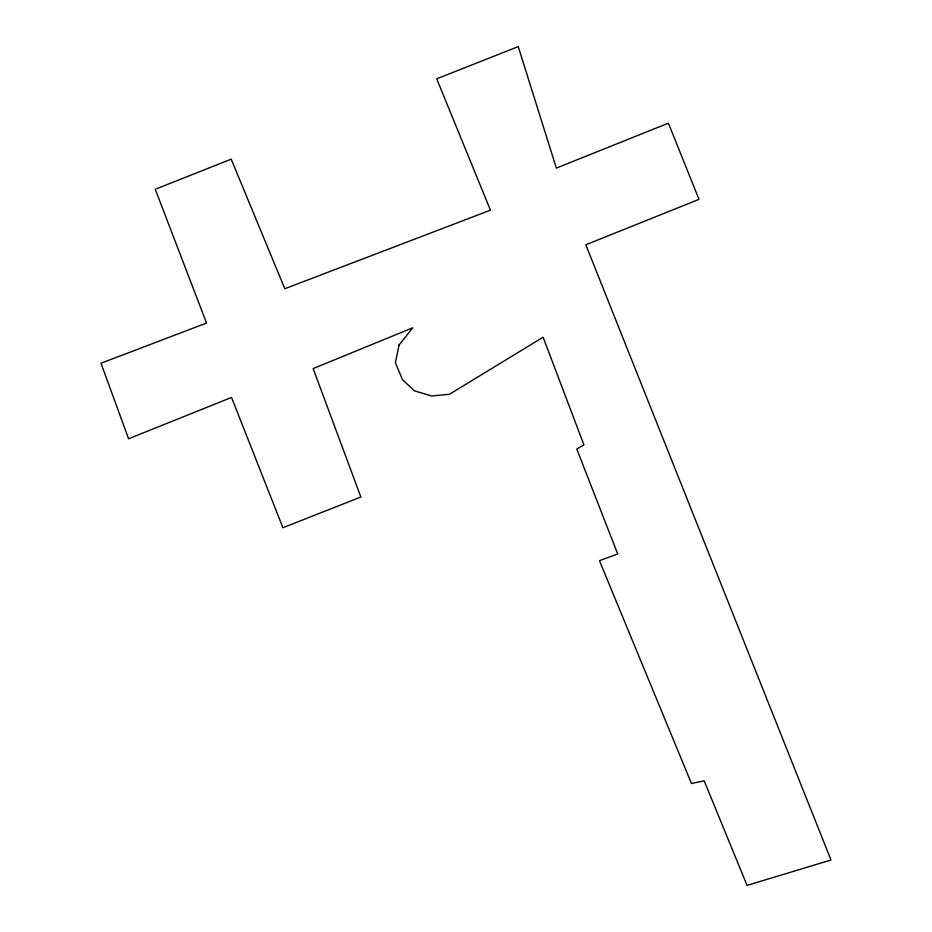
<?xml version="1.0" encoding="UTF-8"?>
<svg xmlns="http://www.w3.org/2000/svg" width="932" height="932" viewBox="0 0 932 932"><rect width="100%" height="100%" fill="white"/><g stroke="black" fill="none" stroke-linecap="round" stroke-linejoin="round"><path stroke-width="1.4" d="M399.071 344.98L395.389 362.711L402.426 379.604L414.379 390.823L431.586 395.972L449.422 394.294L543.111 337.221L583.921 444.855L576.792 449.061L617.706 553.969L599.451 560.68L691.462 783.532L704.161 780.795L747.068 885.4L831.006 860.015L585.82 244.79L699.012 199.355L668.384 123.187L556.334 168.098L518.25 46.6L436.724 78.812L490.442 210.166L284.808 288.745L231.206 159.174L155.248 189.289L206.543 323.055L100.994 363.235L128.593 438.774L231.52 397.44L282.92 527.745L360.87 497.001L313.14 368.583L412.806 327.773L399.071 344.98"/></g></svg>
